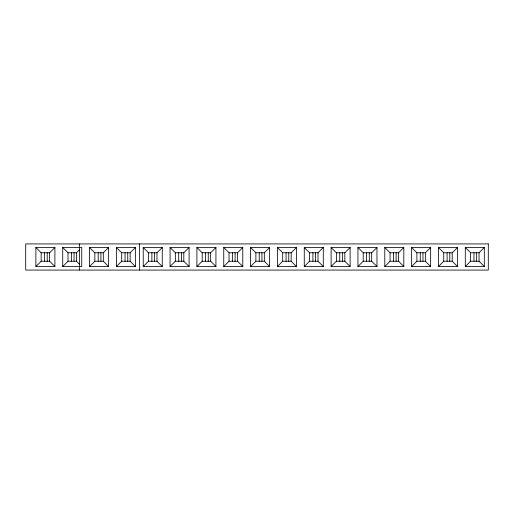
<?xml version="1.0" encoding="UTF-8"?>
<svg xmlns="http://www.w3.org/2000/svg" width="514" height="514" viewBox="0 0 514 514"><rect width="100%" height="100%" fill="white"/><g stroke="black" fill="none" stroke-linecap="round" stroke-linejoin="round"><path stroke-width="0.77" d="M44.532 261.298L44.532 252.702M98.206 261.298L98.206 252.702M35.877 266.509L41.165 261.228L49.614 261.228L54.902 266.509L54.902 247.491L35.877 247.491L35.877 266.509L54.902 266.509M35.877 247.491L41.165 252.772L49.614 252.772L54.902 247.491M62.721 266.509L68.002 261.228L68.002 252.772L62.721 247.491L81.739 247.491L81.739 266.509L62.721 266.509L62.721 247.491M79.625 264.395L76.457 261.228L76.457 252.772L79.625 249.605M89.558 266.509L94.839 261.228L103.295 261.228L108.576 266.509L108.576 247.491L89.558 247.491L89.558 266.509L108.576 266.509M103.295 261.228L103.295 252.772L108.576 247.491M116.395 266.509L121.677 261.228L121.677 252.772L116.395 247.491L135.413 247.491L135.413 266.509L116.395 266.509L116.395 247.491M135.413 266.509L130.132 261.228L130.132 252.772L135.413 247.491M143.233 266.509L148.52 261.228L156.969 261.228L162.257 266.509L143.233 266.509L143.233 247.491L162.257 247.491L162.257 266.509M156.969 261.228L156.969 252.772L162.257 247.491M170.076 266.509L175.358 261.228L175.358 252.772L170.076 247.491L189.094 247.491L189.094 266.509L170.076 266.509L170.076 247.491M175.358 252.772L183.813 252.772L189.094 247.491M196.913 266.509L202.195 261.228L202.195 252.772L196.913 247.491L215.931 247.491L215.931 266.509L196.913 266.509L196.913 247.491M202.195 252.772L210.65 252.772L215.931 247.491M223.751 266.509L229.032 261.228L229.032 252.772L223.751 247.491L242.769 247.491L242.769 266.509L223.751 266.509L223.751 247.491M242.769 266.509L237.487 261.228L237.487 252.772L242.769 247.491M250.588 266.509L255.876 261.228L255.876 252.772L250.588 247.491L269.612 247.491L269.612 266.509L250.588 266.509L250.588 247.491M269.612 266.509L264.324 261.228L264.324 252.772L269.612 247.491M277.431 266.509L282.713 261.228L282.713 252.772L277.431 247.491L277.431 266.509L296.449 266.509L296.449 247.491L277.431 247.491M282.713 252.772L291.168 252.772L296.449 247.491M304.269 266.509L309.55 261.228L309.55 252.772L304.269 247.491L323.287 247.491L323.287 266.509L304.269 266.509L304.269 247.491M323.287 266.509L318.005 261.228L318.005 252.772L323.287 247.491M331.106 266.509L336.387 261.228L344.843 261.228L350.124 266.509L331.106 266.509L331.106 247.491L350.124 247.491L350.124 266.509M344.843 261.228L344.843 252.772L350.124 247.491M357.943 266.509L363.231 261.228L363.231 252.772L357.943 247.491L376.968 247.491L376.968 266.509L357.943 266.509L357.943 247.491M363.231 252.772L371.68 252.772L376.968 247.491M384.787 266.509L390.068 261.228L398.523 261.228L403.805 266.509L384.787 266.509L384.787 247.491L403.805 247.491L403.805 266.509M384.787 247.491L390.068 252.772L398.523 252.772L403.805 247.491M411.624 266.509L416.905 261.228L416.905 252.772L411.624 247.491L430.642 247.491L430.642 266.509L411.624 266.509L411.624 247.491M430.642 266.509L425.361 261.228L425.361 252.772L430.642 247.491M438.461 266.509L443.743 261.228L452.198 261.228L457.479 266.509L438.461 266.509L438.461 247.491L457.479 247.491L457.479 266.509M452.198 261.228L452.198 252.772L457.479 247.491M465.298 266.509L470.586 261.228L479.035 261.228L484.323 266.509L465.298 266.509L465.298 247.491L484.323 247.491L484.323 266.509M465.298 247.491L470.586 252.772L479.035 252.772L484.323 247.491M68.002 252.772L76.457 252.772M89.558 247.491L94.839 252.772L103.295 252.772M121.677 252.772L130.132 252.772M143.233 247.491L148.52 252.772L156.969 252.772M229.032 252.772L237.487 252.772M255.876 252.772L264.324 252.772M309.55 252.772L318.005 252.772M331.106 247.491L336.387 252.772L344.843 252.772M416.905 252.772L425.361 252.772M438.461 247.491L443.743 252.772L452.198 252.772M68.002 261.228L76.457 261.228M121.677 261.228L130.132 261.228M175.358 261.228L183.813 261.228L189.094 266.509M202.195 261.228L210.65 261.228L215.931 266.509M229.032 261.228L237.487 261.228M255.876 261.228L264.324 261.228M282.713 261.228L291.168 261.228L296.449 266.509M309.55 261.228L318.005 261.228M363.231 261.228L371.68 261.228L376.968 266.509M416.905 261.228L425.361 261.228M479.035 252.772L479.035 261.228M476.645 252.702L476.645 261.298M473.953 252.702L473.953 261.298M470.586 252.772L470.586 261.228M449.808 252.702L449.808 261.298M447.109 252.702L447.109 261.298M443.743 252.772L443.743 261.228M422.971 252.702L422.971 261.298M420.272 252.702L420.272 261.298M398.523 252.772L398.523 261.228M396.127 252.702L396.127 261.298M393.435 252.702L393.435 261.298M390.068 252.772L390.068 261.228M371.68 252.772L371.68 261.228M369.29 252.702L369.29 261.298M366.598 252.702L366.598 261.298M342.452 252.702L342.452 261.298M339.754 252.702L339.754 261.298M336.387 252.772L336.387 261.228M315.615 252.702L315.615 261.298M312.917 252.702L312.917 261.298M291.168 252.772L291.168 261.228M288.772 252.702L288.772 261.298M286.08 252.702L286.08 261.298M261.934 252.702L261.934 261.298M259.242 252.702L259.242 261.298M235.097 252.702L235.097 261.298M232.399 252.702L232.399 261.298M210.65 252.772L210.65 261.228M208.26 252.702L208.26 261.298M205.561 252.702L205.561 261.298M183.813 252.772L183.813 261.228M181.416 252.702L181.416 261.298M178.724 252.702L178.724 261.298M154.579 252.702L154.579 261.298M151.887 252.702L151.887 261.298M148.52 252.772L148.52 261.228M139.397 243.925L139.397 270.075M127.742 252.702L127.742 261.298M125.043 252.702L125.043 261.298M100.905 252.702L100.905 261.298M94.839 252.772L94.839 261.228M79.374 243.925L79.374 270.075M74.061 252.702L74.061 261.298M71.369 252.702L71.369 261.298M49.614 252.772L49.614 261.228M47.224 252.702L47.224 261.298M41.165 252.772L41.165 261.228M488.3 243.925L25.7 243.925L25.7 270.075L488.3 270.075L488.3 243.925"/></g></svg>
